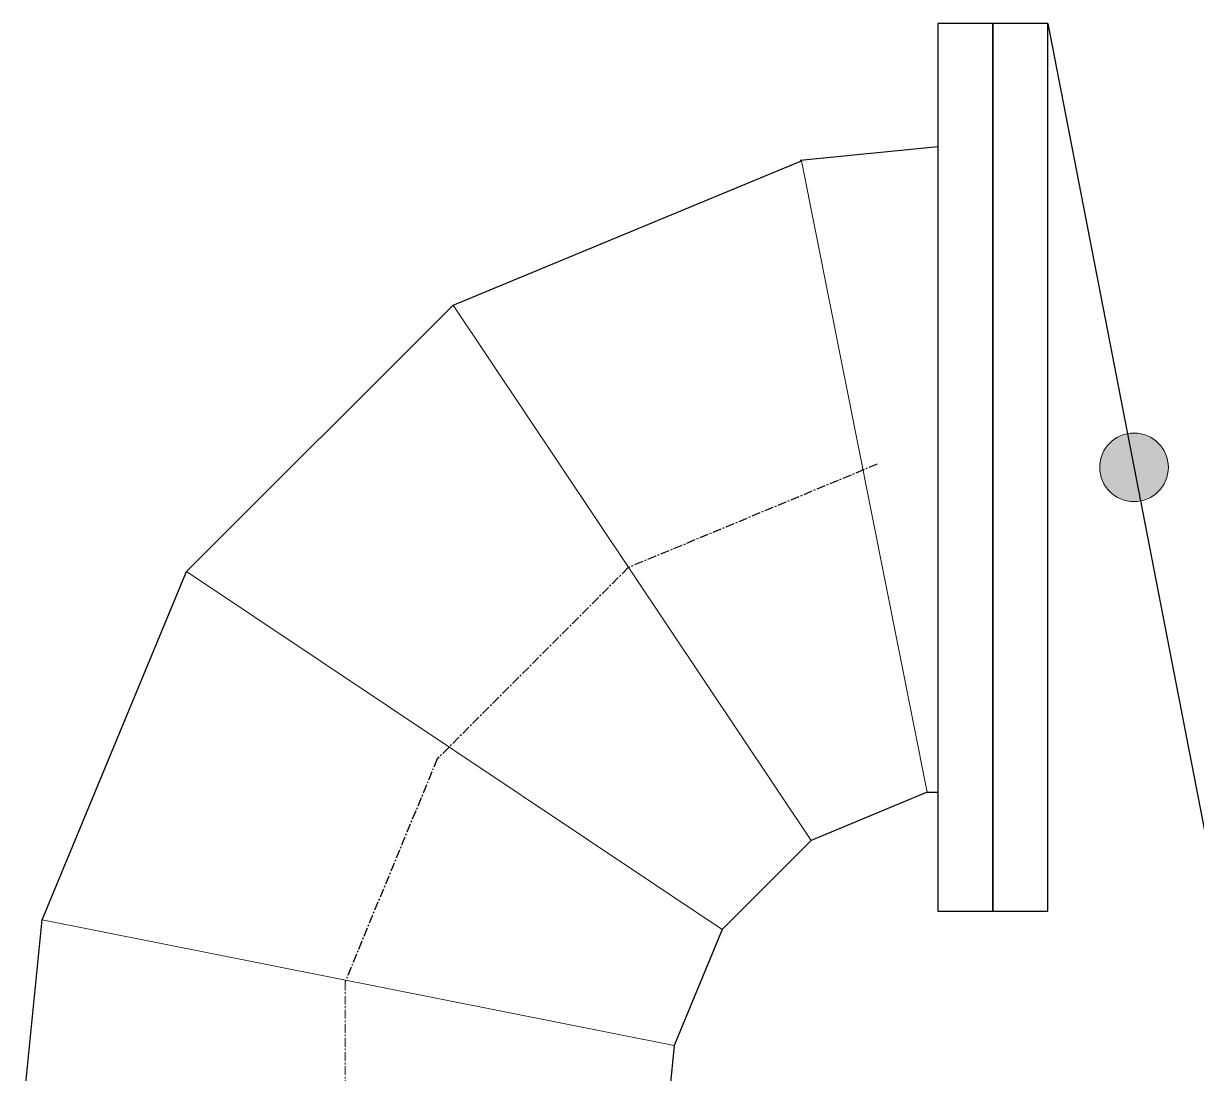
# Model space of a CAD drawing. Header units: inches. Extents: x 0 to 235202, y 0 to 186812.
# Drawn here: x 83902 to 85566, y 172171 to 173661 of the extents above; entities that cross this region are included whole.
import ezdxf

# ---------------------------------------------------------------- set-up
doc = ezdxf.new("R2010")
doc.units = ezdxf.units.IN
doc.header["$MEASUREMENT"] = 0
doc.linetypes.add('CENTER', pattern=[2, 1.25, -0.25, 0.25, -0.25])
doc.layers.add('DIM', color=251, linetype='Continuous', lineweight=0)
doc.layers.add('PP', color=4, linetype='Continuous')
doc.layers.add('steel elbow 90deg', color=3, linetype='Continuous')

msp = doc.modelspace()

# ---------------------------------------------------------------- hatches: boundary and pattern name
at = {"layer": 'DIM'}
h = msp.add_hatch(color=251, dxfattribs=at)
h.paths.add_polyline_path([(85526.4, 173031), (85477.7, 173031), (85492.5, 172984.6, 0.32669)])
h.paths.add_polyline_path([(85463, 173077.4), (85477.7, 173031), (85526.4, 173031, 0.507511)])
h.paths.add_polyline_path([(85463, 173077.4, 0.32669), (85429, 173031), (85477.7, 173031)])
h.paths.add_polyline_path([(85477.7, 173031), (85429, 173031, 0.507511), (85492.5, 172984.6)])

# ---------------------------------------------------------------- linework, layer by layer
at = {"color": 251}
for p, q in [((85277.5, 173661), (85199.5, 173661)), ((85199.5, 173661), (85199.5, 172401)), ((85277.5, 173661), (85199.5, 173661)), ((85199.5, 173661), (85199.5, 172401)), ((85355.5, 173661), (85277.5, 173661)), ((85277.5, 173661), (85277.5, 172401)), ((85277.5, 172401), (85277.5, 173661)), ((85277.5, 172401), (85277.5, 173661)), ((85355.5, 172401), (85355.5, 173661)), ((85199.5, 172401), (85277.5, 172401)), ((85199.5, 172401), (85277.5, 172401)), ((85277.5, 172401), (85355.5, 172401))]:
    msp.add_line(p, q, dxfattribs=at)
at = {"color": 251, "linetype": 'CENTER', "ltscale": 10}
for p, q in [((85113.2, 173035.4), (84760.3, 172888.7)), ((84760.3, 172888.7), (84489.3, 172617.2)), ((84489.3, 172617.2), (84358.6, 172301.1))]:
    msp.add_line(p, q, dxfattribs=at)
at = {"layer": 'DIM', "color": 251}
for p, q in [((85184.5, 172569.9), (85006.2, 173466.2)), ((85019.6, 172501.4), (84511.8, 173261.4)), ((84893.6, 172375.1), (84133.4, 172883)), ((84825.4, 172210.3), (83928.7, 172388.6))]:
    msp.add_line(p, q, dxfattribs=at)
at = {"layer": 'DIM', "color": 251, "linetype": 'CENTER', "ltscale": 10}
msp.add_line((84358.6, 172301.1), (84358.6, 169955.9), dxfattribs=at)
at = {"layer": 'DIM', "color": 251}
msp.add_circle((85477.7, 173031), 48.7, dxfattribs=at)
at = {"layer": 'PP', "color": 251}
msp.add_line((85355.5, 173661), (85600, 172401), dxfattribs=at)
at = {"layer": 'steel elbow 90deg', "color": 251}
for p, q in [((85199.5, 173485.9), (85004.3, 173466.3)), ((84511.8, 173261.4), (85006.2, 173466.2)), ((84133.4, 172883), (84511.8, 173261.4)), ((83928.7, 172388.6), (84133.4, 172883)), ((85184.5, 172569.9), (85019.6, 172501.4)), ((85184.5, 172569.9), (85199.5, 172569.9)), ((85019.6, 172501.4), (84893.6, 172375.1)), ((83902.3, 172121.1), (83928.7, 172388.6)), ((84893.6, 172375.1), (84825.4, 172210.3)), ((84825.4, 172210.3), (84816.6, 172121.1))]:
    msp.add_line(p, q, dxfattribs=at)

doc.saveas('drawing.dxf')
